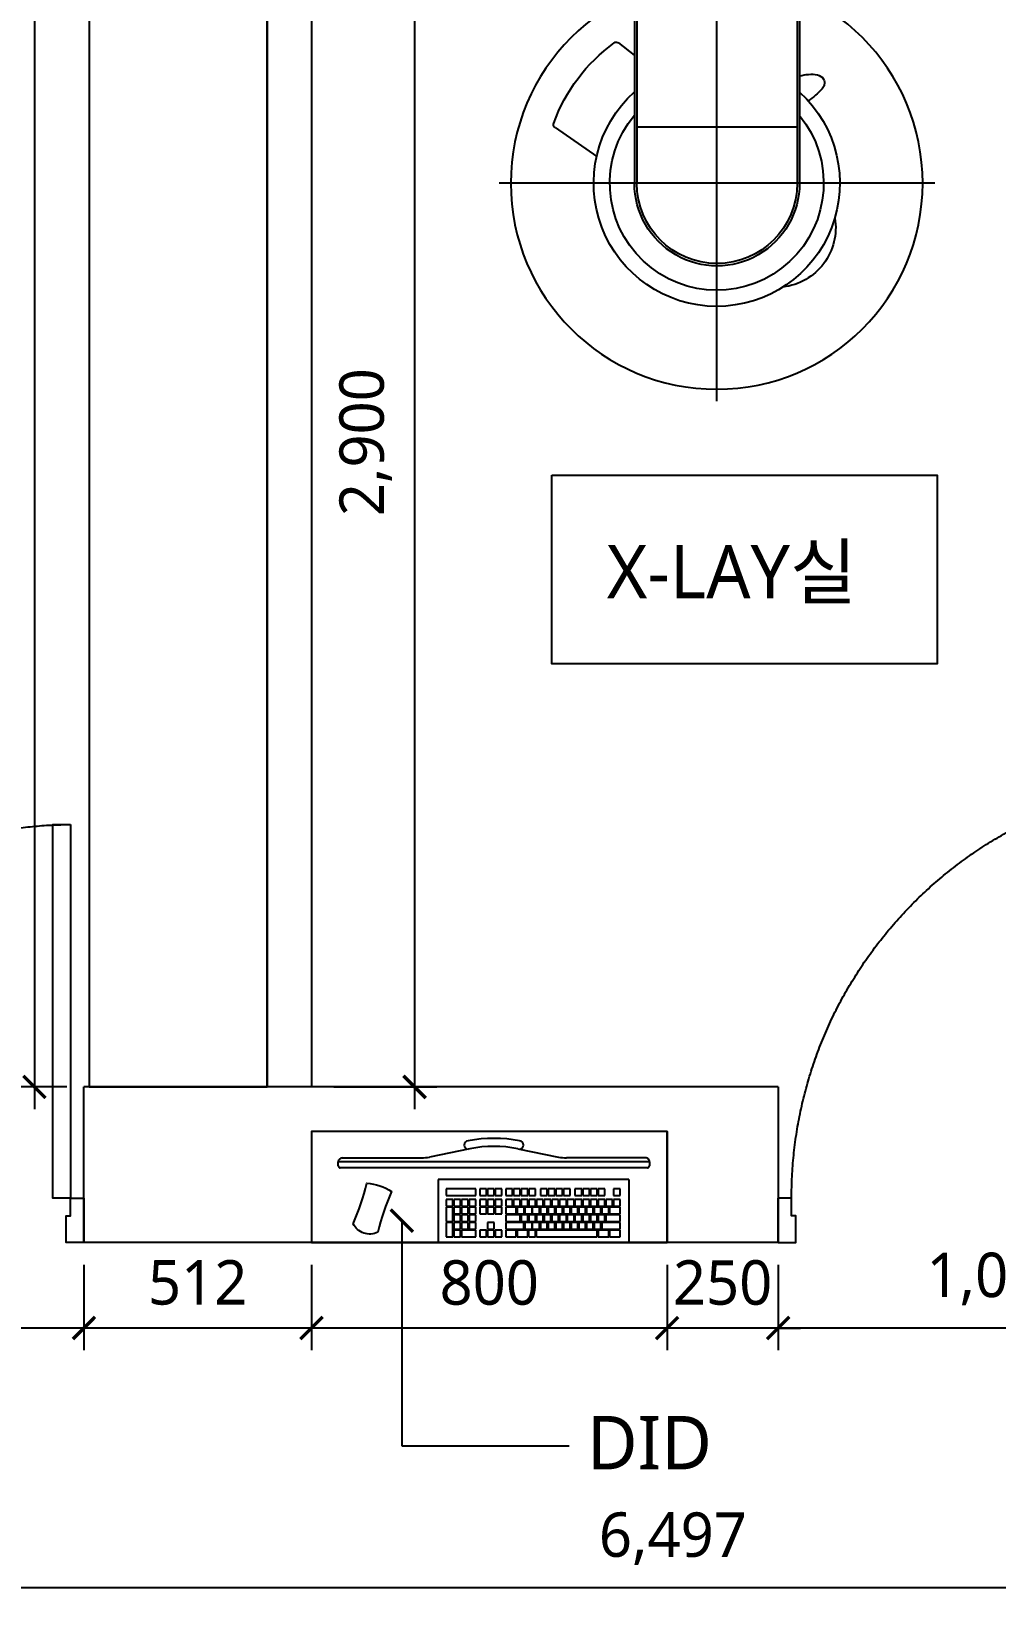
# Model space of a CAD drawing. Header units: metres. Extents: x 11578468 to 47831421, y -58341524 to -14256839.
# Drawn here: x 23691769 to 23693936, y -29107183 to -29103611 of the extents above; entities that cross this region are included whole.
import ezdxf

# ---------------------------------------------------------------- set-up
doc = ezdxf.new("R2010")
doc.units = ezdxf.units.M
doc.header["$LTSCALE"] = 50
doc.header["$MEASUREMENT"] = 0
doc.linetypes.add('CENTER2', pattern=[28.575, 19.05, -3.175, 3.175, -3.175])
doc.linetypes.add('CENTERX2', pattern=[4, 2.5, -0.5, 0.5, -0.5])
doc.layers.get('0').update_dxf_attribs({"linetype": 'CONTINUOUS'})
doc.layers.get('DEFPOINTS').update_dxf_attribs({"linetype": 'CONTINUOUS'})
for name, color, linetype in [('TEX', 7, 'CONTINUOUS'), ('wall', 3, 'CONTINUOUS'), ('WIN', 4, 'CONTINUOUS'), ('家具', 251, 'CONTINUOUS'), ('가구', 6, 'CONTINUOUS')]:
    doc.layers.add(name, color=color, linetype=linetype)
doc.layers.add('wall2', color=3, linetype='CONTINUOUS', lineweight=25)
doc.styles.add('HY 울릉도 L', font='malgun.ttf')
doc.styles.add('JT1', font='malgun.ttf')
doc.dimstyles.new('사본 50', dxfattribs={"dimscale": 50, "dimtxt": 2, "dimasz": 1, "dimexe": 1, "dimexo": 1, "dimgap": 1, "dimtad": 1, "dimdec": 0, "dimrnd": 0.05, "dimdsep": 46, "dimlunit": 6, "dimtxsty": 'HY 울릉도 L', "dimblk": 'ARCHTICK', "dimcen": 2.5, "dimdle": 1, "dimclrd": 133, "dimclre": 133, "dimclrt": 30, "dimadec": 0, "dimazin": 0, "dimtfac": 1, "dimtdec": 0, "dimtix": 1, "dimtmove": 2, "dimatfit": 3, "dimldrblk": 'ARCHTICK', "dimfxl": 1, "dimlwd": -1, "dimlwe": -1, "dimarcsym": 0})

# ---------------------------------------------------------------- blocks, each defined once
blk = doc.blocks.new('CT机')
at = {"layer": '家具', "color": 8, "linetype": 'CENTERX2', "ltscale": 0.01}
for p, q in [((9937.4, 2413), (9937.4, 2480.3)), ((10140.4, 1063.6), (10140.4, 2486.8)), ((10343.3, 2413), (10343.3, 2480.3)), ((9595.3, 1608.1), (10684.3, 1608.1))]:
    blk.add_line(p, q, dxfattribs=at)
at = {"layer": '家具'}
for p, q in [((9895.5, 2450.6), (9965.4, 2450.6)), ((9895.5, 2450.6), (9901.5, 2439.1)), ((9965.4, 2450.6), (9971, 2439.7)), ((9971, 2439.7), (9971.1, 2439.7)), ((10012.9, 2359.2), (9971.1, 2439.7)), ((10309.6, 2439.7), (10267.8, 2359.2)), ((10309.6, 2439.7), (10309.7, 2439.7)), ((10309.7, 2439.7), (10315.3, 2450.6)), ((10315.3, 2450.6), (10385.2, 2450.6)), ((10379.2, 2439.1), (10385.2, 2450.6)), ((8723.7, 2003.3), (8892, 2399.9)), ((9961, 2421.3), (9993.2, 2359.2)), ((10287.5, 2359.2), (10319.7, 2421.3)), ((9207.7, 2359.2), (10318, 2359.2)), ((10305.2, 2359.2), (10305.2, 2305.5)), ((10305.2, 2320.1), (10249, 2320.1)), ((9957.4, 2299.8), (9300.3, 2299.8)), ((9933.3, 2281.3), (9933.3, 1608.1)), ((10346.4, 2281.3), (10346.4, 1608.1)), ((9370.4, 2196.8), (9202, 1800.2)), ((10346.3, 1928.3), (10385, 1958.8)), ((9939.5, 1748.1), (10340.2, 1748.1)), ((10544.5, 1747.1), (10439.8, 1674.7))]:
    blk.add_line(p, q, dxfattribs=at)
at = {"layer": '家具', "color": 251}
for p, q in [((10305.2, 2338.9), (9243.7, 2338.9)), ((10030.7, 2320.1), (9272.7, 2320.1)), ((9939.5, 2281.3), (9939.5, 1608.1)), ((10340.2, 2281.3), (10340.2, 1608.1))]:
    blk.add_line(p, q, dxfattribs=at)
at = {"layer": '家具'}
for centre, major_axis, start_param, end_param in [((8933, 2382.5), (-31.5, -31.5), 3.926034, 5.096361), ((8930, 1824.4), (-426.1, -426.1), 3.129187, 3.921943), ((9905.9, 2441.3), (-3.5, -3.5), -0.306742, 0.410644), ((9976.6, 2621), (-140, 140), 1.981441, 2.25755), ((9956.6, 2419), (-3.5, -3.5), 2.834851, 3.828347), ((10324.1, 2419), (-3.5, 3.5), 5.596431, 6.589927), ((10304.1, 2621), (-140, -140), 0.884042, 1.160152), ((10374.8, 2441.3), (-3.5, 3.5), 2.730948, 3.448334), ((9004.8, 2339), (-34, 34), 5.808719, 6.728091), ((9066.7, 2146.2), (-177.2, -177.2), 3.758531, 4.237682), ((9026.3, 2051.3), (-248.7, 248.7), 4.931336, 5.261387), ((9066.6, 2146.3), (-177.2, 177.2), 4.384245, 4.863395), ((10139.8, 1782.8), (-387.7, -387.7), 3.563968, 4.300302), ((10317.9, 2354.6), (-3.24, -3.24), 2.672465, 3.900286), ((10226.9, 2329.5), (-70, -70), 2.084765, 2.627624), ((10318.5, 2304), (-2.8, -2.8), 1.411055, 2.084755), ((9947.5, 2281.3), (-10.1, 10.1), 6.065564, 7.070619), ((9976.8, 2260.2), (-12.4, 12.4), 5.623702, 7.354527), ((9977.7, 2260.3), (-6.4, -6.4), 4.053337, 5.784262), ((10139.8, 845), (-1019.7, -1019.7), 3.812134, 4.041848), ((10139.8, 984.2), (-916, -916), 3.800644, 4.053337), ((10301.9, 2260.3), (-6.4, 6.4), 3.640516, 5.371441), ((10302.9, 2260.2), (-12.4, 12.4), 3.641048, 5.371872), ((10332.1, 2281.3), (-10.1, 10.1), 3.924955, 5.329229), ((9248.3, 2235.7), (-34, -34), 1.893836, 2.813207), ((9329.4, 2214.2), (-31.5, -31.5), 1.954769, 3.125097), ((10139.8, 2308.1), (-132.6, 132.6), 1.071298, 3.641091), ((10139.8, 2308), (-125.9, 125.9), 1.071873, 3.640516), ((9040.1, 2083.7), (-117.9, -117.9), -1.125128, 1.893073), ((10140.4, 1608.1), (-364, 364), 0.785398, 7.068583), ((8764.6, 1985.9), (-31.5, -31.5), -1.186824, 0.286236), ((9863.5, 4023.4), (-1668.4, 1668.4), 1.861532, 2.048005), ((10391.1, 1950.8), (-7.07, 7.07), 4.865147, 6.152286), ((10139.8, 1608.1), (-307.6, 307.6), 4.280378, 4.865147), ((9890.2, 1858.9), (-13.7, 13.7), 0.268823, 1.052289), ((9894.9, 1854), (-18.4, -18.4), 4.175297, 4.905165), ((9904.6, 1783.2), (-68.8, -68.8), 3.627228, 4.093164), ((10140.4, 1608.1), (-297.7, -77.7), -1.088128, 3.723453), ((9889.5, 1857.3), (-12.9, -12.9), -0.595835, 0.009098), ((10026.7, 1985), (-145.5, -145.5), -0.031593, 0.193767), ((9161.1, 1817.6), (-31.5, -31.5), 0.481709, 1.954769), ((10140.4, 1608.1), (-189, -189), -1.470299, 3.047153), ((10538.5, 1755.2), (-7.07, 7.07), 2.99324, 4.280378), ((10139.8, 1608.1), (-146, 146), 0.785398, 3.926991), ((9992.5, 1497), (-105.6, 105.6), 0.622062, 2.23845)]:
    blk.add_ellipse(centre, major_axis=major_axis, ratio=1, start_param=start_param, end_param=end_param, dxfattribs=at)
at = {"layer": '家具', "color": 251}
for centre, major_axis, start_param, end_param in [((10142.2, 1772.9), (-389.3, -389.3), 4.169327, 4.297818), ((10139.8, 1781.2), (-383.2, -383.2), 3.685255, 4.168727), ((10137.5, 1772.9), (-389.3, 389.3), 5.126958, 5.255453), ((9944.6, 2281.3), (-3.59, 3.59), 5.868761, 7.068207), ((10335.1, 2281.3), (-3.59, -3.59), 2.356571, 3.556017), ((10139.8, 1608.1), (-141.7, -141.7), -0.785398, 2.356194)]:
    blk.add_ellipse(centre, major_axis=major_axis, ratio=1, start_param=start_param, end_param=end_param, dxfattribs=at)
at = {"layer": '家具'}
for points, knots in [([(8959.5, 2355.1), (8951.9, 2333.7), (8937.6, 2293.4), (8917.3, 2236.2), (8899.4, 2185.6), (8888.1, 2154), (8882.9, 2139.3)], [0, 0, 0, 0, 68.626498, 129.641678, 183.841932, 231.31563, 231.31563, 231.31563, 231.31563]), ([(8801.3, 2186.2), (8802.3, 2189.2), (8804.4, 2195.3), (8807.3, 2200.9), (8808.8, 2203.8)], [0, 0, 0, 0, 9.665258, 19.331666, 19.331666, 19.331666, 19.331666]), ([(9189.3, 2009.2), (9196.3, 2023.3), (9211.3, 2053.5), (9235.3, 2101.8), (9262.3, 2156), (9281.3, 2194.2), (9291.3, 2214.2)], [0, 0, 0, 0, 47.690633, 102.195027, 163.378696, 231.31563, 231.31563, 231.31563, 231.31563])]:
    blk.add_open_spline(points, degree=3, knots=knots, dxfattribs=at)
blk = doc.blocks.new('*U617')
at = {"layer": 'WIN', "linetype": 'Continuous', "transparency": 33554687}
for points in [[(30, 1040), (30, 200), (70, 200), (70, 1040)], [(0, 200), (0, 100), (40, 100), (40, 160), (30, 160), (30, 200)], [(900, 200), (900, 100), (860, 100), (860, 160), (870, 160), (870, 200)]]:
    blk.add_lwpolyline(points, close=True, dxfattribs=at)
at = {"layer": 'WIN', "linetype": 'CENTER2', "ltscale": 20, "transparency": 33554687}
blk.add_arc((30, 200), 840, 0, 90, dxfattribs=at)
blk = doc.blocks.new('374982739')
for p, q in [((23848107.6, -29101178.4), (23848107.6, -29101356.3)), ((23848116.6, -29101169.4), (23848116.6, -29101169.4)), ((23848116.6, -29101169.4), (23848125.6, -29101169.4)), ((23848130.1, -29101173.9), (23848130.1, -29101864.9)), ((23848156.4, -29101216.2), (23848298.1, -29101216.2)), ((23848156.4, -29101216.2), (23848156.4, -29101644.8)), ((23848298.1, -29101644.8), (23848298.1, -29101216.2)), ((23848177.1, -29101235.2), (23848177.1, -29101250.4)), ((23848192.2, -29101235.2), (23848177.1, -29101235.2)), ((23848177.1, -29101250.4), (23848192.2, -29101250.4)), ((23848192.2, -29101250.4), (23848192.2, -29101235.2)), ((23848200.9, -29101235.2), (23848200.9, -29101250.4)), ((23848216, -29101235.2), (23848200.9, -29101235.2)), ((23848200.9, -29101250.4), (23848216, -29101250.4)), ((23848216, -29101252.6), (23848200.9, -29101252.6)), ((23848200.9, -29101252.6), (23848200.9, -29101267.7)), ((23848216, -29101250.4), (23848216, -29101235.2)), ((23848216, -29101267.7), (23848216, -29101252.6)), ((23848218.2, -29101235.2), (23848218.2, -29101259)), ((23848233.3, -29101235.2), (23848218.2, -29101235.2)), ((23848233.3, -29101259), (23848233.3, -29101235.2)), ((23848235.5, -29101235.2), (23848235.5, -29101267.7)), ((23848250.7, -29101235.2), (23848235.5, -29101235.2)), ((23848250.7, -29101267.7), (23848250.7, -29101235.2)), ((23848252.8, -29101235.2), (23848252.8, -29101276.4)), ((23848268, -29101235.2), (23848252.8, -29101235.2)), ((23848268, -29101276.4), (23848268, -29101235.2)), ((23848270.1, -29101235.2), (23848270.1, -29101259)), ((23848285.3, -29101235.2), (23848270.1, -29101235.2)), ((23848285.3, -29101259), (23848285.3, -29101235.2)), ((23848177.1, -29101269.9), (23848177.1, -29101285)), ((23848192.2, -29101269.9), (23848177.1, -29101269.9)), ((23848177.1, -29101285), (23848192.2, -29101285)), ((23848177.1, -29101287.2), (23848177.1, -29101302.3)), ((23848192.2, -29101287.2), (23848177.1, -29101287.2)), ((23848192.2, -29101285), (23848192.2, -29101269.9)), ((23848192.2, -29101302.3), (23848192.2, -29101287.2)), ((23848200.9, -29101267.7), (23848216, -29101267.7)), ((23848216, -29101269.9), (23848200.9, -29101269.9)), ((23848200.9, -29101269.9), (23848200.9, -29101285)), ((23848200.9, -29101285), (23848216, -29101285)), ((23848200.9, -29101287.2), (23848200.9, -29101302.3)), ((23848216, -29101287.2), (23848200.9, -29101287.2)), ((23848216, -29101285), (23848216, -29101269.9)), ((23848216, -29101302.3), (23848216, -29101287.2)), ((23848218.2, -29101259), (23848233.3, -29101259)), ((23848218.2, -29101261.2), (23848218.2, -29101276.4)), ((23848233.3, -29101261.2), (23848218.2, -29101261.2)), ((23848218.2, -29101276.4), (23848233.3, -29101276.4)), ((23848218.2, -29101278.5), (23848218.2, -29101293.7)), ((23848233.3, -29101278.5), (23848218.2, -29101278.5)), ((23848233.3, -29101276.4), (23848233.3, -29101261.2)), ((23848233.3, -29101293.7), (23848233.3, -29101278.5)), ((23848235.5, -29101267.7), (23848250.7, -29101267.7)), ((23848235.5, -29101269.9), (23848235.5, -29101285)), ((23848250.7, -29101269.9), (23848235.5, -29101269.9)), ((23848235.5, -29101285), (23848250.7, -29101285)), ((23848235.5, -29101287.2), (23848235.5, -29101302.3)), ((23848250.7, -29101287.2), (23848235.5, -29101287.2)), ((23848250.7, -29101285), (23848250.7, -29101269.9)), ((23848250.7, -29101302.3), (23848250.7, -29101287.2)), ((23848252.8, -29101276.4), (23848268, -29101276.4)), ((23848252.8, -29101278.5), (23848252.8, -29101293.7)), ((23848268, -29101278.5), (23848252.8, -29101278.5)), ((23848268, -29101293.7), (23848268, -29101278.5)), ((23848270.1, -29101259), (23848285.3, -29101259)), ((23848270.1, -29101261.2), (23848270.1, -29101285)), ((23848285.3, -29101261.2), (23848270.1, -29101261.2)), ((23848270.1, -29101285), (23848285.3, -29101285)), ((23848270.1, -29101287.2), (23848270.1, -29101423.5)), ((23848285.3, -29101287.2), (23848270.1, -29101287.2)), ((23848285.3, -29101285), (23848285.3, -29101261.2)), ((23848285.3, -29101423.5), (23848285.3, -29101287.2)), ((23848177.1, -29101302.3), (23848192.2, -29101302.3)), ((23848177.1, -29101304.5), (23848177.1, -29101319.6)), ((23848192.2, -29101304.5), (23848177.1, -29101304.5)), ((23848177.1, -29101319.6), (23848192.2, -29101319.6)), ((23848177.1, -29101321.8), (23848177.1, -29101337)), ((23848192.2, -29101321.8), (23848177.1, -29101321.8)), ((23848192.2, -29101319.6), (23848192.2, -29101304.5)), ((23848192.2, -29101337), (23848192.2, -29101321.8)), ((23848200.9, -29101302.3), (23848216, -29101302.3)), ((23848216, -29101304.5), (23848200.9, -29101304.5)), ((23848200.9, -29101304.5), (23848200.9, -29101319.6)), ((23848200.9, -29101319.6), (23848216, -29101319.6)), ((23848216, -29101321.8), (23848200.9, -29101321.8)), ((23848200.9, -29101321.8), (23848200.9, -29101337)), ((23848216, -29101319.6), (23848216, -29101304.5)), ((23848216, -29101337), (23848216, -29101321.8)), ((23848218.2, -29101293.7), (23848233.3, -29101293.7)), ((23848218.2, -29101295.8), (23848218.2, -29101311)), ((23848233.3, -29101295.8), (23848218.2, -29101295.8)), ((23848218.2, -29101311), (23848233.3, -29101311)), ((23848218.2, -29101313.2), (23848218.2, -29101328.3)), ((23848233.3, -29101313.2), (23848218.2, -29101313.2)), ((23848233.3, -29101311), (23848233.3, -29101295.8)), ((23848233.3, -29101328.3), (23848233.3, -29101313.2)), ((23848235.5, -29101302.3), (23848250.7, -29101302.3)), ((23848250.7, -29101304.5), (23848235.5, -29101304.5)), ((23848235.5, -29101304.5), (23848235.5, -29101319.6)), ((23848235.5, -29101319.6), (23848250.7, -29101319.6)), ((23848250.7, -29101321.8), (23848235.5, -29101321.8)), ((23848235.5, -29101321.8), (23848235.5, -29101337)), ((23848250.7, -29101319.6), (23848250.7, -29101304.5)), ((23848250.7, -29101337), (23848250.7, -29101321.8)), ((23848252.8, -29101293.7), (23848268, -29101293.7)), ((23848252.8, -29101295.8), (23848252.8, -29101311)), ((23848268, -29101295.8), (23848252.8, -29101295.8)), ((23848252.8, -29101311), (23848268, -29101311)), ((23848252.8, -29101313.2), (23848252.8, -29101328.3)), ((23848268, -29101313.2), (23848252.8, -29101313.2)), ((23848268, -29101311), (23848268, -29101295.8)), ((23848268, -29101328.3), (23848268, -29101313.2)), ((23848177.1, -29101337), (23848192.2, -29101337)), ((23848177.1, -29101347.8), (23848177.1, -29101362.9)), ((23848192.2, -29101347.8), (23848177.1, -29101347.8)), ((23848192.2, -29101362.9), (23848192.2, -29101347.8)), ((23848200.9, -29101337), (23848216, -29101337)), ((23848200.9, -29101339.1), (23848200.9, -29101354.3)), ((23848216, -29101339.1), (23848200.9, -29101339.1)), ((23848200.9, -29101354.3), (23848216, -29101354.3)), ((23848200.9, -29101356.4), (23848200.9, -29101371.6)), ((23848216, -29101356.4), (23848200.9, -29101356.4)), ((23848216, -29101354.3), (23848216, -29101339.1)), ((23848216, -29101371.6), (23848216, -29101356.4)), ((23848218.2, -29101328.3), (23848233.3, -29101328.3)), ((23848218.2, -29101330.5), (23848218.2, -29101345.6)), ((23848233.3, -29101330.5), (23848218.2, -29101330.5)), ((23848218.2, -29101345.6), (23848233.3, -29101345.6)), ((23848233.3, -29101347.8), (23848218.2, -29101347.8)), ((23848218.2, -29101347.8), (23848218.2, -29101362.9)), ((23848233.3, -29101345.6), (23848233.3, -29101330.5)), ((23848233.3, -29101362.9), (23848233.3, -29101347.8)), ((23848235.5, -29101337), (23848250.7, -29101337)), ((23848235.5, -29101339.1), (23848235.5, -29101354.3)), ((23848250.7, -29101339.1), (23848235.5, -29101339.1)), ((23848235.5, -29101354.3), (23848250.7, -29101354.3)), ((23848235.5, -29101356.4), (23848235.5, -29101371.6)), ((23848250.7, -29101356.4), (23848235.5, -29101356.4)), ((23848250.7, -29101354.3), (23848250.7, -29101339.1)), ((23848250.7, -29101371.6), (23848250.7, -29101356.4)), ((23848252.8, -29101328.3), (23848268, -29101328.3)), ((23848252.8, -29101330.5), (23848252.8, -29101345.6)), ((23848268, -29101330.5), (23848252.8, -29101330.5)), ((23848252.8, -29101345.6), (23848268, -29101345.6)), ((23848252.8, -29101347.8), (23848252.8, -29101362.9)), ((23848268, -29101347.8), (23848252.8, -29101347.8)), ((23848268, -29101345.6), (23848268, -29101330.5)), ((23848268, -29101362.9), (23848268, -29101347.8)), ((23848087.2, -29101465.3), (23848105.8, -29101374.3)), ((23848177.1, -29101362.9), (23848192.2, -29101362.9)), ((23848177.1, -29101365.1), (23848177.1, -29101380.3)), ((23848192.2, -29101365.1), (23848177.1, -29101365.1)), ((23848177.1, -29101380.3), (23848192.2, -29101380.3)), ((23848192.2, -29101382.4), (23848177.1, -29101382.4)), ((23848177.1, -29101382.4), (23848177.1, -29101397.6)), ((23848192.2, -29101380.3), (23848192.2, -29101365.1)), ((23848192.2, -29101397.6), (23848192.2, -29101382.4)), ((23848200.9, -29101371.6), (23848216, -29101371.6)), ((23848200.9, -29101373.8), (23848200.9, -29101388.9)), ((23848216, -29101373.8), (23848200.9, -29101373.8)), ((23848200.9, -29101388.9), (23848216, -29101388.9)), ((23848200.9, -29101391.1), (23848200.9, -29101406.2)), ((23848216, -29101391.1), (23848200.9, -29101391.1)), ((23848216, -29101388.9), (23848216, -29101373.8)), ((23848216, -29101406.2), (23848216, -29101391.1)), ((23848218.2, -29101362.9), (23848233.3, -29101362.9)), ((23848218.2, -29101365.1), (23848218.2, -29101380.3)), ((23848233.3, -29101365.1), (23848218.2, -29101365.1)), ((23848218.2, -29101380.3), (23848233.3, -29101380.3)), ((23848233.3, -29101382.4), (23848218.2, -29101382.4)), ((23848218.2, -29101382.4), (23848218.2, -29101397.6)), ((23848233.3, -29101380.3), (23848233.3, -29101365.1)), ((23848233.3, -29101397.6), (23848233.3, -29101382.4)), ((23848235.5, -29101371.6), (23848250.7, -29101371.6)), ((23848235.5, -29101373.8), (23848235.5, -29101388.9)), ((23848250.7, -29101373.8), (23848235.5, -29101373.8)), ((23848235.5, -29101388.9), (23848250.7, -29101388.9)), ((23848250.7, -29101391.1), (23848235.5, -29101391.1)), ((23848235.5, -29101391.1), (23848235.5, -29101406.2)), ((23848250.7, -29101388.9), (23848250.7, -29101373.8)), ((23848250.7, -29101406.2), (23848250.7, -29101391.1)), ((23848252.8, -29101362.9), (23848268, -29101362.9)), ((23848252.8, -29101365.1), (23848252.8, -29101380.3)), ((23848268, -29101365.1), (23848252.8, -29101365.1)), ((23848252.8, -29101380.3), (23848268, -29101380.3)), ((23848252.8, -29101382.4), (23848252.8, -29101397.6)), ((23848268, -29101382.4), (23848252.8, -29101382.4)), ((23848268, -29101380.3), (23848268, -29101365.1)), ((23848268, -29101397.6), (23848268, -29101382.4)), ((23848177.1, -29101397.6), (23848192.2, -29101397.6)), ((23848177.1, -29101399.7), (23848177.1, -29101414.9)), ((23848192.2, -29101399.7), (23848177.1, -29101399.7)), ((23848177.1, -29101414.9), (23848192.2, -29101414.9)), ((23848177.1, -29101425.7), (23848177.1, -29101440.9)), ((23848192.2, -29101425.7), (23848177.1, -29101425.7)), ((23848192.2, -29101414.9), (23848192.2, -29101399.7)), ((23848192.2, -29101440.9), (23848192.2, -29101425.7)), ((23848200.9, -29101406.2), (23848216, -29101406.2)), ((23848216, -29101408.4), (23848200.9, -29101408.4)), ((23848200.9, -29101408.4), (23848200.9, -29101423.5)), ((23848200.9, -29101423.5), (23848216, -29101423.5)), ((23848216, -29101425.7), (23848200.9, -29101425.7)), ((23848200.9, -29101425.7), (23848200.9, -29101440.9)), ((23848216, -29101423.5), (23848216, -29101408.4)), ((23848216, -29101440.9), (23848216, -29101425.7)), ((23848218.2, -29101397.6), (23848233.3, -29101397.6)), ((23848218.2, -29101399.7), (23848218.2, -29101414.9)), ((23848233.3, -29101399.7), (23848218.2, -29101399.7)), ((23848218.2, -29101414.9), (23848233.3, -29101414.9)), ((23848218.2, -29101417), (23848218.2, -29101432.2)), ((23848233.3, -29101417), (23848218.2, -29101417)), ((23848233.3, -29101414.9), (23848233.3, -29101399.7)), ((23848233.3, -29101432.2), (23848233.3, -29101417)), ((23848235.5, -29101406.2), (23848250.7, -29101406.2)), ((23848235.5, -29101408.4), (23848235.5, -29101423.5)), ((23848250.7, -29101408.4), (23848235.5, -29101408.4)), ((23848235.5, -29101423.5), (23848250.7, -29101423.5)), ((23848250.7, -29101425.7), (23848235.5, -29101425.7)), ((23848235.5, -29101425.7), (23848235.5, -29101440.9)), ((23848250.7, -29101423.5), (23848250.7, -29101408.4)), ((23848250.7, -29101440.9), (23848250.7, -29101425.7)), ((23848252.8, -29101397.6), (23848268, -29101397.6)), ((23848268, -29101399.7), (23848252.8, -29101399.7)), ((23848252.8, -29101399.7), (23848252.8, -29101414.9)), ((23848252.8, -29101414.9), (23848268, -29101414.9)), ((23848252.8, -29101417), (23848252.8, -29101432.2)), ((23848268, -29101417), (23848252.8, -29101417)), ((23848268, -29101414.9), (23848268, -29101399.7)), ((23848268, -29101432.2), (23848268, -29101417)), ((23848285.3, -29101423.5), (23848270.1, -29101423.5)), ((23848285.3, -29101425.7), (23848270.1, -29101425.7)), ((23848270.1, -29101425.7), (23848270.1, -29101440.9)), ((23848285.3, -29101440.9), (23848285.3, -29101425.7)), ((23848177.1, -29101440.9), (23848192.2, -29101440.9)), ((23848177.1, -29101443), (23848177.1, -29101458.2)), ((23848192.2, -29101443), (23848177.1, -29101443)), ((23848177.1, -29101458.2), (23848192.2, -29101458.2)), ((23848177.1, -29101460.3), (23848177.1, -29101475.5)), ((23848192.2, -29101460.3), (23848177.1, -29101460.3)), ((23848192.2, -29101458.2), (23848192.2, -29101443)), ((23848192.2, -29101475.5), (23848192.2, -29101460.3)), ((23848200.9, -29101440.9), (23848216, -29101440.9)), ((23848216, -29101443), (23848200.9, -29101443)), ((23848200.9, -29101443), (23848200.9, -29101458.2)), ((23848200.9, -29101458.2), (23848216, -29101458.2)), ((23848216, -29101460.3), (23848200.9, -29101460.3)), ((23848200.9, -29101460.3), (23848200.9, -29101475.5)), ((23848216, -29101458.2), (23848216, -29101443)), ((23848216, -29101475.5), (23848216, -29101460.3)), ((23848233.3, -29101432.2), (23848218.2, -29101432.2)), ((23848218.2, -29101434.4), (23848218.2, -29101449.5)), ((23848218.2, -29101434.4), (23848233.3, -29101434.4)), ((23848218.2, -29101449.5), (23848233.3, -29101449.5)), ((23848218.2, -29101451.7), (23848218.2, -29101466.8)), ((23848218.2, -29101451.7), (23848233.3, -29101451.7)), ((23848218.2, -29101466.8), (23848233.3, -29101466.8)), ((23848233.3, -29101449.5), (23848233.3, -29101434.4)), ((23848233.3, -29101466.8), (23848233.3, -29101451.7)), ((23848235.5, -29101440.9), (23848250.7, -29101440.9)), ((23848235.5, -29101443), (23848235.5, -29101458.2)), ((23848250.7, -29101443), (23848235.5, -29101443)), ((23848235.5, -29101458.2), (23848250.7, -29101458.2)), ((23848235.5, -29101460.3), (23848235.5, -29101492.8)), ((23848250.7, -29101460.3), (23848235.5, -29101460.3)), ((23848250.7, -29101458.2), (23848250.7, -29101443)), ((23848250.7, -29101492.8), (23848250.7, -29101460.3)), ((23848268, -29101432.2), (23848252.8, -29101432.2)), ((23848252.8, -29101434.4), (23848252.8, -29101449.5)), ((23848252.8, -29101434.4), (23848268, -29101434.4)), ((23848252.8, -29101449.5), (23848268, -29101449.5)), ((23848252.8, -29101451.7), (23848252.8, -29101492.8)), ((23848268, -29101451.7), (23848252.8, -29101451.7)), ((23848268, -29101449.5), (23848268, -29101434.4)), ((23848268, -29101492.8), (23848268, -29101451.7)), ((23848285.3, -29101440.9), (23848270.1, -29101440.9)), ((23848270.1, -29101443), (23848270.1, -29101466.8)), ((23848285.3, -29101443), (23848270.1, -29101443)), ((23848270.1, -29101466.8), (23848285.3, -29101466.8)), ((23848285.3, -29101466.8), (23848285.3, -29101443)), ((23848177.1, -29101475.5), (23848192.2, -29101475.5)), ((23848177.1, -29101477.6), (23848177.1, -29101492.8)), ((23848192.2, -29101477.6), (23848177.1, -29101477.6)), ((23848177.1, -29101492.8), (23848192.2, -29101492.8)), ((23848177.1, -29101501.5), (23848177.1, -29101516.6)), ((23848192.2, -29101501.5), (23848177.1, -29101501.5)), ((23848192.2, -29101492.8), (23848192.2, -29101477.6)), ((23848192.2, -29101516.6), (23848192.2, -29101501.5)), ((23848200.9, -29101475.5), (23848216, -29101475.5)), ((23848200.9, -29101477.6), (23848200.9, -29101492.8)), ((23848216, -29101477.6), (23848200.9, -29101477.6)), ((23848200.9, -29101492.8), (23848216, -29101492.8)), ((23848216, -29101501.5), (23848200.9, -29101501.5)), ((23848200.9, -29101501.5), (23848200.9, -29101516.6)), ((23848216, -29101492.8), (23848216, -29101477.6)), ((23848216, -29101516.6), (23848216, -29101501.5)), ((23848218.2, -29101469), (23848218.2, -29101492.8)), ((23848233.3, -29101469), (23848218.2, -29101469)), ((23848218.2, -29101492.8), (23848233.3, -29101492.8)), ((23848218.2, -29101501.5), (23848218.2, -29101516.6)), ((23848233.3, -29101501.5), (23848218.2, -29101501.5)), ((23848233.3, -29101492.8), (23848233.3, -29101469)), ((23848233.3, -29101516.6), (23848233.3, -29101501.5)), ((23848235.5, -29101492.8), (23848250.7, -29101492.8)), ((23848252.8, -29101492.8), (23848268, -29101492.8)), ((23848270.1, -29101469), (23848270.1, -29101492.8)), ((23848285.3, -29101469), (23848270.1, -29101469)), ((23848270.1, -29101492.8), (23848285.3, -29101492.8)), ((23848270.1, -29101501.5), (23848270.1, -29101516.6)), ((23848285.3, -29101501.5), (23848270.1, -29101501.5)), ((23848285.3, -29101492.8), (23848285.3, -29101469)), ((23848285.3, -29101516.6), (23848285.3, -29101501.5)), ((23848177.1, -29101516.6), (23848192.2, -29101516.6)), ((23848177.1, -29101518.8), (23848177.1, -29101533.9)), ((23848192.2, -29101518.8), (23848177.1, -29101518.8)), ((23848177.1, -29101533.9), (23848192.2, -29101533.9)), ((23848177.1, -29101536.1), (23848177.1, -29101551.2)), ((23848192.2, -29101536.1), (23848177.1, -29101536.1)), ((23848192.2, -29101533.9), (23848192.2, -29101518.8)), ((23848192.2, -29101551.2), (23848192.2, -29101536.1)), ((23848200.9, -29101516.6), (23848216, -29101516.6)), ((23848216, -29101518.8), (23848200.9, -29101518.8)), ((23848200.9, -29101518.8), (23848200.9, -29101533.9)), ((23848200.9, -29101533.9), (23848216, -29101533.9)), ((23848200.9, -29101536.1), (23848200.9, -29101551.2)), ((23848216, -29101536.1), (23848200.9, -29101536.1)), ((23848216, -29101533.9), (23848216, -29101518.8)), ((23848216, -29101551.2), (23848216, -29101536.1)), ((23848218.2, -29101516.6), (23848233.3, -29101516.6)), ((23848218.2, -29101518.8), (23848218.2, -29101533.9)), ((23848233.3, -29101518.8), (23848218.2, -29101518.8)), ((23848218.2, -29101533.9), (23848233.3, -29101533.9)), ((23848218.2, -29101536.1), (23848218.2, -29101551.2)), ((23848233.3, -29101536.1), (23848218.2, -29101536.1)), ((23848233.3, -29101533.9), (23848233.3, -29101518.8)), ((23848233.3, -29101551.2), (23848233.3, -29101536.1)), ((23848252.8, -29101518.8), (23848252.8, -29101533.9)), ((23848268, -29101518.8), (23848252.8, -29101518.8)), ((23848252.8, -29101533.9), (23848268, -29101533.9)), ((23848268, -29101533.9), (23848268, -29101518.8)), ((23848270.1, -29101516.6), (23848285.3, -29101516.6)), ((23848285.3, -29101518.8), (23848270.1, -29101518.8)), ((23848270.1, -29101518.8), (23848270.1, -29101533.9)), ((23848270.1, -29101533.9), (23848285.3, -29101533.9)), ((23848270.1, -29101536.1), (23848270.1, -29101551.2)), ((23848285.3, -29101536.1), (23848270.1, -29101536.1)), ((23848285.3, -29101533.9), (23848285.3, -29101518.8)), ((23848285.3, -29101551.2), (23848285.3, -29101536.1)), ((23848177.1, -29101551.2), (23848192.2, -29101551.2)), ((23848177.1, -29101559.9), (23848177.1, -29101627)), ((23848192.2, -29101559.9), (23848177.1, -29101559.9)), ((23848192.2, -29101627), (23848192.2, -29101559.9)), ((23848200.9, -29101551.2), (23848216, -29101551.2)), ((23848216, -29101559.9), (23848200.9, -29101559.9)), ((23848200.9, -29101559.9), (23848200.9, -29101575)), ((23848216, -29101575), (23848216, -29101559.9)), ((23848218.2, -29101551.2), (23848233.3, -29101551.2)), ((23848218.2, -29101559.9), (23848218.2, -29101575)), ((23848233.3, -29101559.9), (23848218.2, -29101559.9)), ((23848233.3, -29101575), (23848233.3, -29101559.9)), ((23848235.5, -29101559.9), (23848235.5, -29101575)), ((23848250.7, -29101559.9), (23848235.5, -29101559.9)), ((23848250.7, -29101575), (23848250.7, -29101559.9)), ((23848252.8, -29101559.9), (23848252.8, -29101575)), ((23848268, -29101559.9), (23848252.8, -29101559.9)), ((23848268, -29101575), (23848268, -29101559.9)), ((23848270.1, -29101551.2), (23848285.3, -29101551.2)), ((23848270.1, -29101559.9), (23848270.1, -29101592.4)), ((23848285.3, -29101559.9), (23848270.1, -29101559.9)), ((23848285.3, -29101592.4), (23848285.3, -29101559.9)), ((23848200.9, -29101575), (23848216, -29101575)), ((23848200.9, -29101577.2), (23848200.9, -29101592.4)), ((23848216, -29101577.2), (23848200.9, -29101577.2)), ((23848200.9, -29101592.4), (23848216, -29101592.4)), ((23848216, -29101594.5), (23848200.9, -29101594.5)), ((23848200.9, -29101594.5), (23848200.9, -29101609.7)), ((23848200.9, -29101609.7), (23848216, -29101609.7)), ((23848216, -29101592.4), (23848216, -29101577.2)), ((23848216, -29101609.7), (23848216, -29101594.5)), ((23848218.2, -29101575), (23848233.3, -29101575)), ((23848218.2, -29101577.2), (23848218.2, -29101592.4)), ((23848233.3, -29101577.2), (23848218.2, -29101577.2)), ((23848218.2, -29101592.4), (23848233.3, -29101592.4)), ((23848218.2, -29101594.5), (23848218.2, -29101609.7)), ((23848233.3, -29101594.5), (23848218.2, -29101594.5)), ((23848218.2, -29101609.7), (23848233.3, -29101609.7)), ((23848233.3, -29101592.4), (23848233.3, -29101577.2)), ((23848233.3, -29101609.7), (23848233.3, -29101594.5)), ((23848235.5, -29101575), (23848250.7, -29101575)), ((23848235.5, -29101577.2), (23848235.5, -29101592.4)), ((23848250.7, -29101577.2), (23848235.5, -29101577.2)), ((23848235.5, -29101592.4), (23848250.7, -29101592.4)), ((23848250.7, -29101594.5), (23848235.5, -29101594.5)), ((23848235.5, -29101594.5), (23848235.5, -29101609.7)), ((23848235.5, -29101609.7), (23848250.7, -29101609.7)), ((23848250.7, -29101592.4), (23848250.7, -29101577.2)), ((23848250.7, -29101609.7), (23848250.7, -29101594.5)), ((23848252.8, -29101575), (23848268, -29101575)), ((23848252.8, -29101577.2), (23848252.8, -29101592.4)), ((23848268, -29101577.2), (23848252.8, -29101577.2)), ((23848252.8, -29101592.4), (23848268, -29101592.4)), ((23848268, -29101594.5), (23848252.8, -29101594.5)), ((23848252.8, -29101594.5), (23848252.8, -29101609.7)), ((23848252.8, -29101609.7), (23848268, -29101609.7)), ((23848268, -29101592.4), (23848268, -29101577.2)), ((23848268, -29101609.7), (23848268, -29101594.5)), ((23848270.1, -29101592.4), (23848285.3, -29101592.4)), ((23848285.3, -29101594.5), (23848270.1, -29101594.5)), ((23848270.1, -29101594.5), (23848270.1, -29101609.7)), ((23848270.1, -29101609.7), (23848285.3, -29101609.7)), ((23848285.3, -29101609.7), (23848285.3, -29101594.5)), ((23848156.4, -29101644.8), (23848298.1, -29101644.8)), ((23848177.1, -29101627), (23848192.2, -29101627)), ((23848200.9, -29101611.8), (23848200.9, -29101627)), ((23848216, -29101611.8), (23848200.9, -29101611.8)), ((23848200.9, -29101627), (23848216, -29101627)), ((23848216, -29101627), (23848216, -29101611.8)), ((23848218.2, -29101611.8), (23848218.2, -29101627)), ((23848250.7, -29101611.8), (23848218.2, -29101611.8)), ((23848218.2, -29101627), (23848250.7, -29101627)), ((23848250.7, -29101627), (23848250.7, -29101611.8)), ((23848252.8, -29101611.8), (23848252.8, -29101627)), ((23848285.3, -29101611.8), (23848252.8, -29101611.8)), ((23848252.8, -29101627), (23848285.3, -29101627)), ((23848285.3, -29101627), (23848285.3, -29101611.8))]:
    blk.add_line(p, q)
blk.add_lwpolyline([(23848087.2, -29101573.5), (23848105.8, -29101664.4)])
blk.add_lwpolyline([(23848256, -29101836, 0.043661), (23848164.5, -29101805.2, -0.131652), (23848183.2, -29101749.7, 0.043661), (23848274.7, -29101780.5, -0.414214)], format="xyb", close=True)
for centre, radius, start, end in [((23848116.6, -29101178.4), 9, 90.0015, 180.0015), ((23848125.6, -29101173.9), 4.5, 0.0015, 90.0015), ((23848017.6, -29101356.3), 90, 348.4413, 0.0015), ((23848351.7, -29101519.4), 288, 168.4413, 191.5616), ((23848078.7, -29101461.7), 9.2, 0.0015, 180.0015), ((23848351.7, -29101519.4), 270, 168.4413, 191.5616), ((23848078.7, -29101577.1), 9.2, 180.0015, 0.0015), ((23848017.6, -29101682.5), 90, 0.0015, 11.5616), ((23848125.6, -29101864.9), 4.5, 270.0015, 0.0015)]:
    blk.add_arc(centre, radius, start, end)
at = {"layer": '家具', "color": 251, "true_color": 0x636466}
for p, q in [((23848116.6, -29101169.4), (23848116.6, -29101869.4)), ((23848107.6, -29101860.4), (23848107.6, -29101682.5)), ((23848116.6, -29101869.4), (23848116.6, -29101869.4)), ((23848125.6, -29101869.4), (23848116.6, -29101869.4))]:
    blk.add_line(p, q, dxfattribs=at)
blk.add_arc((23848116.6, -29101860.4), 9, 180.0015, 270.0015, dxfattribs=at)
blk = doc.blocks.new('_ArchTick')
at = {"color": 0, "linetype": 'ByBlock', "const_width": 0.15}
blk.add_lwpolyline([(-0.5, -0.5), (0.5, 0.5)], dxfattribs=at)
blk = doc.blocks.new('*D622')
at = {"layer": 'DEFPOINTS', "color": 0, "ltscale": 10, "transparency": 16777216}
for p in [(23692398.1, -29103083.9), (23692398.1, -29105983.9), (23692630, -29105983.9)]:
    blk.add_point(p, dxfattribs=at)
at = {"layer": '가구', "color": 133, "ltscale": 10, "transparency": 16777216}
for p, q in [((23692630, -29103033.9), (23692630, -29106033.9)), ((23692448.1, -29103083.9), (23692680, -29103083.9)), ((23692448.1, -29105983.9), (23692680, -29105983.9))]:
    blk.add_line(p, q, dxfattribs=at)
at = {"layer": '가구', "color": 133, "ltscale": 10, "transparency": 16777216, "xscale": 50, "yscale": 50, "zscale": 50}
for p, rotation in [((23692630, -29103083.9), 90), ((23692630, -29105983.9), 270)]:
    blk.add_blockref('_ArchTick', p, dxfattribs=dict(at, rotation=rotation))
at = {"layer": '가구', "color": 30, "ltscale": 10, "transparency": 16777216, "insert": (23692520, -29104533.9), "char_height": 100, "attachment_point": 5, "rotation": 90, "style": 'HY 울릉도 L'}
blk.add_mtext('2,900', dxfattribs=at)
blk = doc.blocks.new('*U632')
at = {"layer": 'WIN', "linetype": 'Continuous', "transparency": 33554687}
for points in [[(30, 1140), (30, 200), (70, 200), (70, 1140)], [(0, 200), (0, 100), (40, 100), (40, 160), (30, 160), (30, 200)], [(1000, 200), (1000, 100), (960, 100), (960, 160), (970, 160), (970, 200)]]:
    blk.add_lwpolyline(points, close=True, dxfattribs=at)
at = {"layer": 'WIN', "linetype": 'CENTER2', "ltscale": 20, "transparency": 33554687}
blk.add_arc((30, 200), 940, 0, 90, dxfattribs=at)
blk = doc.blocks.new('*D701')
at = {"layer": 'DEFPOINTS', "color": 0, "ltscale": 10, "transparency": 16777216}
for p in [(23693448.1, -29106333.9), (23694448.1, -29106333.9), (23693448.1, -29106526.2)]:
    blk.add_point(p, dxfattribs=at)
at = {"layer": 'wall', "color": 133, "ltscale": 10, "transparency": 16777216}
for p, q in [((23693448.1, -29106383.9), (23693448.1, -29106576.2)), ((23694448.1, -29106383.9), (23694448.1, -29106576.2)), ((23694498.1, -29106526.2), (23693398.1, -29106526.2))]:
    blk.add_line(p, q, dxfattribs=at)
at = {"layer": 'wall', "color": 133, "ltscale": 10, "transparency": 16777216, "xscale": 50, "yscale": 50, "zscale": 50, "rotation": 180}
blk.add_blockref('_ArchTick', (23693448.1, -29106526.2), dxfattribs=at)
at = {"layer": 'wall', "color": 133, "ltscale": 10, "transparency": 16777216, "xscale": 50, "yscale": 50, "zscale": 50}
blk.add_blockref('_ArchTick', (23694448.1, -29106526.2), dxfattribs=at)
at = {"layer": 'wall', "color": 30, "ltscale": 10, "transparency": 16777216, "insert": (23693948.1, -29106415.8), "char_height": 100, "attachment_point": 5, "style": 'HY 울릉도 L'}
blk.add_mtext('1,000', dxfattribs=at)
blk = doc.blocks.new('*D702')
at = {"layer": 'DEFPOINTS', "color": 0, "ltscale": 10, "transparency": 16777216}
for p in [(23693198.1, -29106333.9), (23693448.1, -29106333.9), (23693198.1, -29106526.2)]:
    blk.add_point(p, dxfattribs=at)
at = {"layer": 'wall', "color": 133, "ltscale": 10, "transparency": 16777216}
for p, q in [((23693198.1, -29106383.9), (23693198.1, -29106576.2)), ((23693448.1, -29106383.9), (23693448.1, -29106576.2)), ((23693198.1, -29106526.2), (23693148.1, -29106526.2)), ((23693448.1, -29106526.2), (23693198.1, -29106526.2)), ((23693448.1, -29106526.2), (23693498.1, -29106526.2))]:
    blk.add_line(p, q, dxfattribs=at)
at = {"layer": 'wall', "color": 133, "ltscale": 10, "transparency": 16777216, "xscale": 50, "yscale": 50, "zscale": 50}
blk.add_blockref('_ArchTick', (23693198.1, -29106526.2), dxfattribs=at)
at = {"layer": 'wall', "color": 133, "ltscale": 10, "transparency": 16777216, "xscale": 50, "yscale": 50, "zscale": 50, "rotation": 180}
blk.add_blockref('_ArchTick', (23693448.1, -29106526.2), dxfattribs=at)
at = {"layer": 'wall', "color": 30, "ltscale": 10, "transparency": 16777216, "insert": (23693323.1, -29106424.5), "char_height": 100, "attachment_point": 5, "style": 'HY 울릉도 L'}
blk.add_mtext('250', dxfattribs=at)
blk = doc.blocks.new('*D703')
at = {"layer": 'DEFPOINTS', "color": 0, "ltscale": 10, "transparency": 16777216}
for p in [(23692398.1, -29106333.9), (23693198.1, -29106333.9), (23692398.1, -29106526.2)]:
    blk.add_point(p, dxfattribs=at)
at = {"layer": 'wall', "color": 133, "ltscale": 10, "transparency": 16777216}
for p, q in [((23692398.1, -29106383.9), (23692398.1, -29106576.2)), ((23693198.1, -29106383.9), (23693198.1, -29106576.2)), ((23693248.1, -29106526.2), (23692348.1, -29106526.2))]:
    blk.add_line(p, q, dxfattribs=at)
at = {"layer": 'wall', "color": 133, "ltscale": 10, "transparency": 16777216, "xscale": 50, "yscale": 50, "zscale": 50, "rotation": 180}
blk.add_blockref('_ArchTick', (23692398.1, -29106526.2), dxfattribs=at)
at = {"layer": 'wall', "color": 133, "ltscale": 10, "transparency": 16777216, "xscale": 50, "yscale": 50, "zscale": 50}
blk.add_blockref('_ArchTick', (23693198.1, -29106526.2), dxfattribs=at)
at = {"layer": 'wall', "color": 30, "ltscale": 10, "transparency": 16777216, "insert": (23692798.1, -29106424.5), "char_height": 100, "attachment_point": 5, "style": 'HY 울릉도 L'}
blk.add_mtext('800', dxfattribs=at)
blk = doc.blocks.new('*D704')
at = {"layer": 'DEFPOINTS', "color": 0, "ltscale": 10, "transparency": 16777216}
for p in [(23691886.3, -29106333.9), (23692398.1, -29106333.9), (23691886.3, -29106526.2)]:
    blk.add_point(p, dxfattribs=at)
at = {"layer": 'wall', "color": 133, "ltscale": 10, "transparency": 16777216}
for p, q in [((23691886.3, -29106383.9), (23691886.3, -29106576.2)), ((23692398.1, -29106383.9), (23692398.1, -29106576.2)), ((23692448.1, -29106526.2), (23691836.3, -29106526.2))]:
    blk.add_line(p, q, dxfattribs=at)
at = {"layer": 'wall', "color": 133, "ltscale": 10, "transparency": 16777216, "xscale": 50, "yscale": 50, "zscale": 50, "rotation": 180}
blk.add_blockref('_ArchTick', (23691886.3, -29106526.2), dxfattribs=at)
at = {"layer": 'wall', "color": 133, "ltscale": 10, "transparency": 16777216, "xscale": 50, "yscale": 50, "zscale": 50}
blk.add_blockref('_ArchTick', (23692398.1, -29106526.2), dxfattribs=at)
at = {"layer": 'wall', "color": 30, "ltscale": 10, "transparency": 16777216, "insert": (23692142.2, -29106424.2), "char_height": 100, "attachment_point": 5, "style": 'HY 울릉도 L'}
blk.add_mtext('512', dxfattribs=at)
blk = doc.blocks.new('*D705')
at = {"layer": 'DEFPOINTS', "color": 0, "ltscale": 10, "transparency": 16777216}
for p in [(23690986.3, -29106333.9), (23691886.3, -29106333.9), (23690986.3, -29106526.2)]:
    blk.add_point(p, dxfattribs=at)
at = {"layer": 'wall', "color": 133, "ltscale": 10, "transparency": 16777216}
for p, q in [((23690986.3, -29106383.9), (23690986.3, -29106576.2)), ((23691886.3, -29106383.9), (23691886.3, -29106576.2)), ((23691936.3, -29106526.2), (23690936.3, -29106526.2))]:
    blk.add_line(p, q, dxfattribs=at)
at = {"layer": 'wall', "color": 133, "ltscale": 10, "transparency": 16777216, "xscale": 50, "yscale": 50, "zscale": 50, "rotation": 180}
blk.add_blockref('_ArchTick', (23690986.3, -29106526.2), dxfattribs=at)
at = {"layer": 'wall', "color": 133, "ltscale": 10, "transparency": 16777216, "xscale": 50, "yscale": 50, "zscale": 50}
blk.add_blockref('_ArchTick', (23691886.3, -29106526.2), dxfattribs=at)
at = {"layer": 'wall', "color": 30, "ltscale": 10, "transparency": 16777216, "insert": (23691436.3, -29106424.5), "char_height": 100, "attachment_point": 5, "style": 'HY 울릉도 L'}
blk.add_mtext('900', dxfattribs=at)
blk = doc.blocks.new('*D717')
at = {"layer": 'DEFPOINTS', "color": 0, "ltscale": 10, "transparency": 16777216}
for p in [(23691898.1, -29100033.9), (23691774.7, -29105983.9), (23691898.1, -29105983.9)]:
    blk.add_point(p, dxfattribs=at)
at = {"layer": 'wall', "color": 133, "ltscale": 10, "transparency": 16777216}
for p, q in [((23691774.7, -29099983.9), (23691774.7, -29106033.9)), ((23691848.1, -29100033.9), (23691724.7, -29100033.9)), ((23691848.1, -29105983.9), (23691724.7, -29105983.9))]:
    blk.add_line(p, q, dxfattribs=at)
at = {"layer": 'wall', "color": 133, "ltscale": 10, "transparency": 16777216, "xscale": 50, "yscale": 50, "zscale": 50}
for p, rotation in [((23691774.7, -29100033.9), 90), ((23691774.7, -29105983.9), 270)]:
    blk.add_blockref('_ArchTick', p, dxfattribs=dict(at, rotation=rotation))
at = {"layer": 'wall', "color": 30, "ltscale": 10, "transparency": 16777216, "insert": (23691664.6, -29103008.9), "char_height": 100, "attachment_point": 5, "rotation": 90, "style": 'HY 울릉도 L'}
blk.add_mtext('5,950', dxfattribs=at)
blk = doc.blocks.new('*D777')
at = {"layer": 'DEFPOINTS', "color": 0, "ltscale": 10, "transparency": 16777216}
for p in [(23696459.9, -29106755.7), (23696459.9, -29107109.9), (23689962.4, -29107183.4)]:
    blk.add_point(p, dxfattribs=at)
at = {"layer": 'wall', "color": 133, "ltscale": 10, "transparency": 16777216}
for p, q in [((23696459.9, -29106805.7), (23696459.9, -29107159.9)), ((23689962.4, -29107133.4), (23689962.4, -29107059.9)), ((23689912.4, -29107109.9), (23696509.9, -29107109.9))]:
    blk.add_line(p, q, dxfattribs=at)
at = {"layer": 'wall', "color": 133, "ltscale": 10, "transparency": 16777216, "xscale": 50, "yscale": 50, "zscale": 50, "rotation": 180}
blk.add_blockref('_ArchTick', (23689962.4, -29107109.9), dxfattribs=at)
at = {"layer": 'wall', "color": 133, "ltscale": 10, "transparency": 16777216, "xscale": 50, "yscale": 50, "zscale": 50}
blk.add_blockref('_ArchTick', (23696459.9, -29107109.9), dxfattribs=at)
at = {"layer": 'wall', "color": 30, "ltscale": 10, "transparency": 16777216, "insert": (23693211.2, -29106999.9), "char_height": 100, "attachment_point": 5, "style": 'HY 울릉도 L'}
blk.add_mtext('6,497', dxfattribs=at)

msp = doc.modelspace()

# ---------------------------------------------------------------- linework, layer by layer
at = {"layer": 'wall', "ltscale": 10}
for p, q in [((23691886.3, -29106333.9), (23691886.3, -29105983.9)), ((23693198.1, -29106083.9), (23692398.1, -29106083.9)), ((23693198.1, -29106083.9), (23693198.1, -29106333.9)), ((23693448.1, -29106333.9), (23693448.1, -29106233.9))]:
    msp.add_line(p, q, dxfattribs=at)
at = {"layer": 'wall2'}
for p, q in [((23692298.1, -29100033.9), (23692298.1, -29105983.9)), ((23692398.1, -29103083.9), (23692398.1, -29105983.9)), ((23693448.1, -29105983.9), (23691886.3, -29105983.9)), ((23693448.1, -29105983.9), (23693448.1, -29106333.9)), ((23693198.1, -29106083.9), (23692398.1, -29106083.9)), ((23693198.1, -29106083.9), (23693198.1, -29106333.9)), ((23692398.1, -29106333.9), (23691886.3, -29106333.9)), ((23693448.1, -29106333.9), (23691886.3, -29106333.9))]:
    msp.add_line(p, q, dxfattribs=at)
at = {"layer": '가구', "ltscale": 10}
for points in [[(23691898.1, -29105983.9), (23692298.1, -29105983.9), (23692298.1, -29100033.9), (23691898.1, -29100033.9)], [(23693198.1, -29106333.9), (23693198.1, -29106083.9), (23692398.1, -29106083.9), (23692398.1, -29106333.9)]]:
    msp.add_lwpolyline(points, close=True, dxfattribs=at)

# ---------------------------------------------------------------- block references
at = {"layer": 'WIN', "linetype": 'Continuous', "xscale": -1}
for name, p in [('*U632', (23694448.1, -29106433.9)), ('*U617', (23691886.3, -29106433.9))]:
    msp.add_blockref(name, p, dxfattribs=at)
at = {"layer": '家具', "color": 251, "true_color": 0x636466, "extrusion": (0, 0, -1), "xscale": 0.9, "yscale": 0.9, "zscale": -0.9}
msp.add_blockref('CT机', (-23702436.2, -29105398.9), dxfattribs=at)
at = {"layer": '家具', "color": 251, "true_color": 0x636466, "rotation": 270}
msp.add_blockref('374982739', (52794327.9, -5258035.9), dxfattribs=at)

# ---------------------------------------------------------------- texts
at = {"layer": 'TEX', "style": 'JT1'}
msp.add_text('DID', height=120, dxfattribs=at).set_placement((23693017.8, -29106844.2))

# ---------------------------------------------------------------- dimensions: what is measured, and where the dimension line sits
at = {"layer": 'wall', "ltscale": 10}
dim = msp.add_linear_dim(base=(23691774.7, -29105983.9), p1=(23691898.1, -29100033.9), p2=(23691898.1, -29105983.9), angle=90, dimstyle='사본 50', dxfattribs=at)
dim.commit()
dim.dimension.update_dxf_attribs({"geometry": '*D717', "text_midpoint": (23691664.6, -29103008.9)})
for base, p1, p2, picture, middle in [((23690986.3, -29106526.2), (23691886.3, -29106333.9), (23690986.3, -29106333.9), '*D705', (23691436.3, -29106424.5)), ((23691886.3, -29106526.2), (23692398.1, -29106333.9), (23691886.3, -29106333.9), '*D704', (23692142.2, -29106424.2)), ((23692398.1, -29106526.2), (23693198.1, -29106333.9), (23692398.1, -29106333.9), '*D703', (23692798.1, -29106424.5)), ((23693198.1, -29106526.2), (23693448.1, -29106333.9), (23693198.1, -29106333.9), '*D702', (23693323.1, -29106424.5)), ((23693448.1, -29106526.2), (23694448.1, -29106333.9), (23693448.1, -29106333.9), '*D701', (23693948.1, -29106415.8)), ((23696459.879, -29107109.9074), (23689962.4269, -29107183.3839), (23696459.879, -29106755.7386), '*D777', (23693211.153, -29106999.8531))]:
    dim = msp.add_linear_dim(base=base, p1=p1, p2=p2, dimstyle='사본 50', dxfattribs=at)
    dim.commit()
    dim.dimension.update_dxf_attribs({"geometry": picture, "text_midpoint": middle})
at = {"layer": '가구', "ltscale": 10}
dim = msp.add_linear_dim(base=(23692630, -29105983.9), p1=(23692398.1, -29103083.9), p2=(23692398.1, -29105983.9), angle=90, dimstyle='사본 50', dxfattribs=at)
dim.commit()
dim.dimension.update_dxf_attribs({"geometry": '*D622', "text_midpoint": (23692520, -29104533.9)})

# ---------------------------------------------------------------- leaders
msp.add_leader([(23692601.4, -29106284.8), (23692601.4, -29106791.1), (23692977.9, -29106791.1)], dimstyle='사본 50', override={"dimgap": 1, "dimtad": 0}, dxfattribs=at)

# ---------------------------------------------------------------- wipeouts: each hides what was drawn before it
msp.add_wipeout([(23692938.6, -29104607.9), (23693805.6, -29104607.9), (23693805.6, -29105032.4), (23692938.6, -29105032.4)]).dxf.layer = 'wall'

# ---------------------------------------------------------------- next in the draw order: linework, layer by layer
at = {"layer": 'TEX'}
msp.add_lwpolyline([(23692938.6, -29104607.9), (23693805.6, -29104607.9), (23693805.6, -29105032.4), (23692938.6, -29105032.4)], close=True, dxfattribs=at)

# ---------------------------------------------------------------- next in the draw order: texts
at = {"layer": 'TEX', "style": 'JT1'}
msp.add_text('X-LAY실', height=120, dxfattribs=at).set_placement((23693062.3, -29104885.4))

doc.saveas('drawing.dxf')
